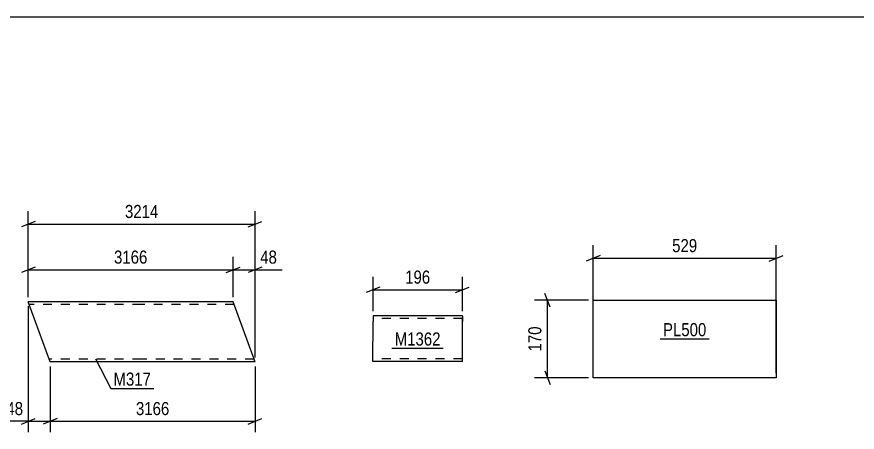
# Model space of a CAD drawing. Header units: millimetres. Extents: x 0 to 1189, y 0 to 841.
# Drawn here: x 603.7 to 787.8, y 201.6 to 292.7 of the extents above; entities that cross this region are included whole.
import ezdxf

# ---------------------------------------------------------------- set-up
doc = ezdxf.new("R2010")
doc.units = ezdxf.units.MM
doc.linetypes.add('DXK_LINE_DOT2', pattern=[3.9198, 1.9599, -1.9599])
doc.styles.add('Arial Narrow', font='ARIALN.TTF', dxfattribs={"height": 0.2})

# ---------------------------------------------------------------- blocks, each defined once
blk = doc.blocks.new('Part-570385304-39379 - 39378')
at = {"color": 2, "linetype": 'Continuous'}
for p, q in [((729.98, 213.57), (729.98, 230.57)), ((729.98, 230.57), (749.98, 230.57)), ((750.08, 230.57), (770.08, 230.57)), ((770.08, 230.57), (770.08, 213.57)), ((749.98, 213.57), (729.98, 213.57)), ((770.08, 213.57), (750.08, 213.57))]:
    blk.add_line(p, q, dxfattribs=at)
blk = doc.blocks.new('Part-570385304-41681 - 41680')
at = {"color": 2, "linetype": 'Continuous'}
for p, q in [((631, 230.23), (606.2, 230.23)), ((611, 217.03), (606.2, 230.23)), ((651.1, 230.23), (631.1, 230.23)), ((655.47, 218.23), (651.1, 230.23)), ((655.9, 217.03), (655.47, 218.23)), ((631, 217.03), (611, 217.03)), ((655.9, 217.03), (631.1, 217.03))]:
    blk.add_line(p, q, dxfattribs=at)
at = {"color": 7, "linetype": 'DXK_LINE_DOT2'}
for p, q in [((631, 229.63), (606.41, 229.63)), ((651.32, 229.63), (631.1, 229.63)), ((631, 217.63), (610.78, 217.63)), ((610.87, 217.38), (611, 217.03)), ((655.69, 217.63), (631.1, 217.63)), ((655.87, 217.12), (655.78, 217.38)), ((655.9, 217.03), (655.87, 217.12))]:
    blk.add_line(p, q, dxfattribs=at)
blk = doc.blocks.new('Part-570385304-4066 - 4052')
at = {"color": 2, "linetype": 'Continuous'}
for p, q in [((681.74, 227.13), (681.74, 225.93)), ((701.32, 227.13), (681.74, 227.13)), ((701.32, 227.04), (701.32, 227.13)), ((701.32, 227.04), (701.32, 225.93)), ((681.73, 217.22), (681.74, 225.93)), ((701.32, 217.13), (701.32, 225.93)), ((681.73, 217.13), (681.73, 217.22)), ((701.32, 217.13), (681.73, 217.13))]:
    blk.add_line(p, q, dxfattribs=at)
at = {"color": 7, "linetype": 'DXK_LINE_DOT2'}
for p, q in [((701.32, 226.53), (681.74, 226.53)), ((701.32, 225.93), (701.32, 226.78)), ((681.73, 217.73), (681.73, 217.78)), ((701.32, 217.73), (681.73, 217.73)), ((701.32, 217.73), (701.32, 217.77))]:
    blk.add_line(p, q, dxfattribs=at)
blk = doc.blocks.new('StraightDimension-570385304-7302 - 6842')
at = {"color": 7, "linetype": 'Continuous'}
blk.add_line((161.65, 292.68), (1018.28, 292.68), dxfattribs=at)
blk = doc.blocks.new('StraightDimension-570385304-39654 - 39378')
at = {"color": 7, "linetype": 'Continuous'}
for p, q in [((729.98, 214.57), (729.98, 242.6)), ((770.08, 214.57), (770.08, 242.6)), ((731.48, 240.35), (728.48, 239.15)), ((729.98, 239.75), (770.08, 239.75)), ((768.58, 239.15), (771.58, 240.35))]:
    blk.add_line(p, q, dxfattribs=at)
at = {"color": 0}
blk.add_wipeout([(753.38, 240.5), (753.38, 244.7), (746.69, 244.7), (746.69, 240.5)], dxfattribs=at)
at = {"color": 3, "style": 'Arial Narrow'}
blk.add_text('529', height=2.863, dxfattribs=at).set_placement((747.29, 241.1))
blk = doc.blocks.new('StraightDimension-570385304-39650 - 39378')
at = {"color": 7, "linetype": 'Continuous'}
for p, q in [((720.58, 229.07), (719.38, 232.07)), ((728.98, 230.57), (717.13, 230.57)), ((719.98, 213.57), (719.98, 230.57)), ((719.38, 215.07), (720.58, 212.07)), ((728.98, 213.57), (717.13, 213.57))]:
    blk.add_line(p, q, dxfattribs=at)
at = {"color": 0}
blk.add_wipeout([(719.23, 225.41), (715.03, 225.41), (715.03, 218.73), (719.23, 218.73)], dxfattribs=at)
at = {"color": 3, "style": 'Arial Narrow'}
blk.add_text('170', height=2.863, rotation=90.0002, dxfattribs=at).set_placement((718.63, 219.33))
blk = doc.blocks.new('StraightDimension-570385304-41985 - 41680')
at = {"color": 7, "linetype": 'Continuous'}
for p, q in [((611, 216.03), (611, 201.63)), ((655.9, 216.03), (655.9, 201.63)), ((612.5, 204.63), (609.5, 203.43)), ((654.4, 203.43), (657.4, 204.63)), ((611, 204.03), (655.9, 204.03))]:
    blk.add_line(p, q, dxfattribs=at)
at = {"color": 0}
blk.add_wipeout([(637.71, 204.78), (637.71, 208.98), (629.2, 208.98), (629.2, 204.78)], dxfattribs=at)
at = {"color": 3, "style": 'Arial Narrow'}
blk.add_text('3166', height=2.863, dxfattribs=at).set_placement((629.8, 205.38))
blk = doc.blocks.new('StraightDimension-570385304-41980 - 41680')
at = {"color": 7, "linetype": 'Continuous'}
for p, q in [((651.1, 231.23), (651.1, 240.08)), ((655.9, 218.03), (655.9, 240.08)), ((649.6, 236.63), (652.6, 237.83)), ((657.4, 237.83), (654.4, 236.63)), ((651.1, 237.23), (655.9, 237.23))]:
    blk.add_line(p, q, dxfattribs=at)
at = {"color": 0}
blk.add_wipeout([(661.29, 237.98), (661.29, 242.18), (656.43, 242.18), (656.43, 237.98)], dxfattribs=at)
at = {"color": 7, "linetype": 'Continuous'}
blk.add_line((655.9, 237.23), (661.81, 237.23), dxfattribs=at)
blk.add_line((655.9, 237.23), (661.81, 237.23), dxfattribs=at)
at = {"color": 3, "style": 'Arial Narrow'}
blk.add_text('48', height=2.863, dxfattribs=at).set_placement((657.03, 238.58))
blk = doc.blocks.new('StraightDimension-570385304-41981 - 41680')
at = {"color": 7, "linetype": 'Continuous'}
for p, q in [((606.2, 231.23), (606.2, 240.08)), ((651.1, 231.23), (651.1, 240.08)), ((607.7, 237.83), (604.7, 236.63)), ((649.6, 236.63), (652.6, 237.83)), ((606.2, 237.23), (651.1, 237.23))]:
    blk.add_line(p, q, dxfattribs=at)
at = {"color": 0}
blk.add_wipeout([(632.9, 237.98), (632.9, 242.18), (624.39, 242.18), (624.39, 237.98)], dxfattribs=at)
at = {"color": 3, "style": 'Arial Narrow'}
blk.add_text('3166', height=2.863, dxfattribs=at).set_placement((624.99, 238.58))
blk = doc.blocks.new('StraightDimension-570385304-41983 - 41680')
at = {"color": 7, "linetype": 'Continuous'}
for p, q in [((606.2, 231.23), (606.2, 250.08)), ((655.9, 218.03), (655.9, 250.08)), ((607.7, 247.83), (604.7, 246.63)), ((606.2, 247.23), (655.9, 247.23)), ((654.4, 246.63), (657.4, 247.83))]:
    blk.add_line(p, q, dxfattribs=at)
at = {"color": 0}
blk.add_wipeout([(635.31, 247.98), (635.31, 252.18), (626.79, 252.18), (626.79, 247.98)], dxfattribs=at)
at = {"color": 3, "style": 'Arial Narrow'}
blk.add_text('3214', height=2.863, dxfattribs=at).set_placement((627.39, 248.58))
blk = doc.blocks.new('StraightDimension-570385304-41986 - 41680')
at = {"color": 7, "linetype": 'Continuous'}
for p, q in [((606.2, 229.23), (606.2, 201.63)), ((611, 216.03), (611, 201.63)), ((604.7, 203.43), (607.7, 204.63)), ((612.5, 204.63), (609.5, 203.43)), ((606.2, 204.03), (611, 204.03))]:
    blk.add_line(p, q, dxfattribs=at)
at = {"color": 0}
blk.add_wipeout([(605.67, 204.78), (605.67, 208.98), (600.81, 208.98), (600.81, 204.78)], dxfattribs=at)
at = {"color": 7, "linetype": 'Continuous'}
blk.add_line((606.2, 204.03), (600.29, 204.03), dxfattribs=at)
blk.add_line((606.2, 204.03), (600.29, 204.03), dxfattribs=at)
at = {"color": 3, "style": 'Arial Narrow'}
blk.add_text('48', height=2.863, dxfattribs=at).set_placement((601.41, 205.38))
blk = doc.blocks.new('StraightDimension-570385304-4068 - 4052')
at = {"color": 7, "linetype": 'Continuous'}
for p, q in [((681.74, 228.13), (681.74, 235.69)), ((701.32, 228.13), (701.32, 235.69)), ((683.24, 233.44), (680.24, 232.24)), ((681.74, 232.84), (701.32, 232.84)), ((699.82, 232.24), (702.82, 233.44))]:
    blk.add_line(p, q, dxfattribs=at)
at = {"color": 0}
blk.add_wipeout([(694.87, 233.59), (694.87, 237.79), (688.19, 237.79), (688.19, 233.59)], dxfattribs=at)
at = {"color": 3, "style": 'Arial Narrow'}
blk.add_text('196', height=2.863, dxfattribs=at).set_placement((688.79, 234.19))
blk = doc.blocks.new('Mark-570385304-40251 - 39378')
at = {"color": 0}
blk.add_wipeout([(754.79, 222.67), (754.79, 225.67), (745.28, 225.67), (745.28, 222.67)], dxfattribs=at)
blk.add_wipeout([(754.79, 222.67), (754.79, 225.67), (745.28, 225.67), (745.28, 222.67)], dxfattribs=at)
at = {"color": 30, "linetype": 'Continuous'}
blk.add_line((744.68, 222.07), (755.39, 222.07), dxfattribs=at)
at = {"color": 3, "style": 'Arial Narrow'}
blk.add_text('PL500', height=2.863, dxfattribs=at).set_placement((745.28, 222.67))
blk = doc.blocks.new('Mark-570385304-42647 - 41680')
at = {"color": 0}
blk.add_wipeout([(633.09, 211.84), (633.09, 214.84), (624.87, 214.84), (624.87, 211.84)], dxfattribs=at)
blk.add_wipeout([(633.09, 211.84), (633.09, 214.84), (624.87, 214.84), (624.87, 211.84)], dxfattribs=at)
at = {"color": 30, "linetype": 'Continuous'}
for p, q in [((620.96, 217.68), (624.27, 211.24)), ((624.27, 211.24), (633.69, 211.24))]:
    blk.add_line(p, q, dxfattribs=at)
at = {"color": 3, "style": 'Arial Narrow'}
blk.add_text('M317', height=2.863, dxfattribs=at).set_placement((624.87, 211.84))
blk = doc.blocks.new('Mark-570385304-4064 - 4052')
at = {"color": 0}
blk.add_wipeout([(696.55, 220.63), (696.55, 223.63), (686.5, 223.63), (686.5, 220.63)], dxfattribs=at)
blk.add_wipeout([(696.55, 220.63), (696.55, 223.63), (686.5, 223.63), (686.5, 220.63)], dxfattribs=at)
at = {"color": 30, "linetype": 'Continuous'}
blk.add_line((685.9, 220.03), (697.15, 220.03), dxfattribs=at)
at = {"color": 3, "style": 'Arial Narrow'}
blk.add_text('M1362', height=2.863, dxfattribs=at).set_placement((686.5, 220.63))

msp = doc.modelspace()

# ---------------------------------------------------------------- block references
for name in ['StraightDimension-570385304-7302 - 6842', 'StraightDimension-570385304-4068 - 4052', 'Part-570385304-41681 - 41680', 'Part-570385304-39379 - 39378', 'Part-570385304-4066 - 4052', 'StraightDimension-570385304-41985 - 41680']:
    msp.add_blockref(name, (0, 0))

# ---------------------------------------------------------------- next in the draw order: block references
for name in ['StraightDimension-570385304-39654 - 39378', 'StraightDimension-570385304-41980 - 41680', 'Mark-570385304-4064 - 4052']:
    msp.add_blockref(name, (0, 0))

# ---------------------------------------------------------------- next in the draw order: block references
for name in ['StraightDimension-570385304-41981 - 41680', 'StraightDimension-570385304-39650 - 39378', 'Mark-570385304-40251 - 39378']:
    msp.add_blockref(name, (0, 0))

# ---------------------------------------------------------------- next in the draw order: block references
msp.add_blockref('StraightDimension-570385304-41983 - 41680', (0, 0))

# ---------------------------------------------------------------- next in the draw order: block references
for name in ['StraightDimension-570385304-41986 - 41680', 'Mark-570385304-42647 - 41680']:
    msp.add_blockref(name, (0, 0))

doc.saveas('drawing.dxf')
